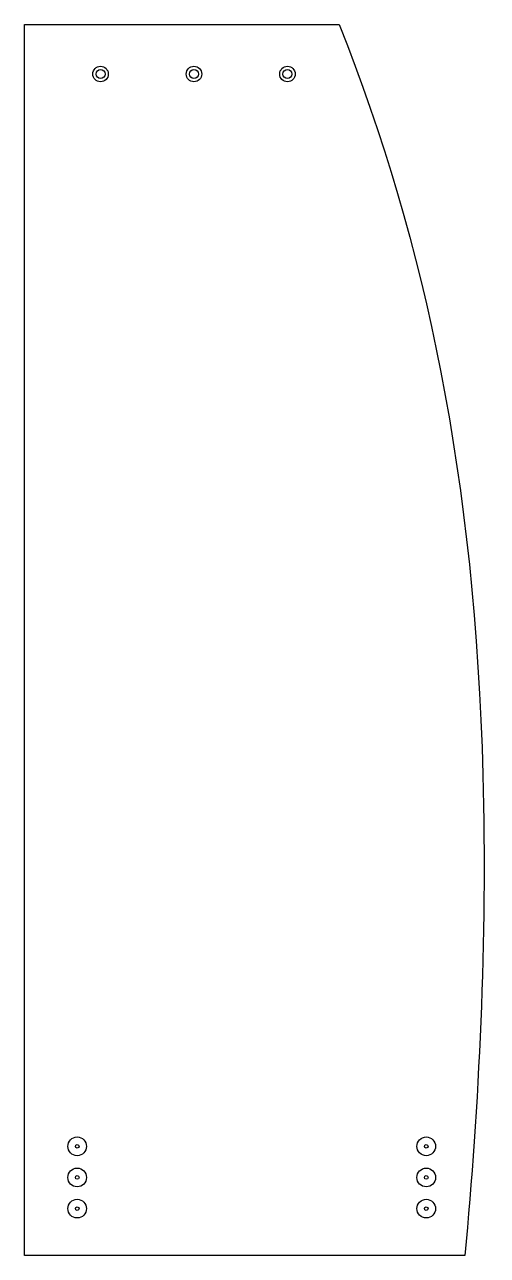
# Model space of a CAD drawing. Header units: inches. Extents: x 10.5 to 20.4, y 105.7 to 132.
import ezdxf

# ---------------------------------------------------------------- set-up
doc = ezdxf.new("R2010")
doc.units = ezdxf.units.IN
doc.header["$MEASUREMENT"] = 0

msp = doc.modelspace()

# ---------------------------------------------------------------- linework, layer by layer
at = {"color": 7, "linetype": 'Continuous', "lineweight": 25}
for p, q in [((10.5, 131.981), (17.235, 131.981)), ((10.5, 105.65), (10.5, 131.981)), ((19.92, 105.65), (10.5, 105.65))]:
    msp.add_line(p, q, dxfattribs=at)
for centre, radius in [((12.125, 130.924), 0.166), ((12.125, 130.924), 0.0967), ((14.125, 130.924), 0.166), ((14.125, 130.924), 0.0967), ((16.125, 130.924), 0.166), ((16.125, 130.924), 0.0967), ((11.625, 107.983), 0.2), ((11.625, 107.983), 0.0391), ((19.095, 107.983), 0.2), ((19.095, 107.983), 0.0391), ((11.625, 107.317), 0.2), ((19.095, 107.317), 0.2), ((11.625, 107.317), 0.0391), ((19.095, 107.317), 0.039), ((11.625, 106.65), 0.2), ((11.625, 106.65), 0.0391), ((19.095, 106.65), 0.2), ((19.095, 106.65), 0.0391)]:
    msp.add_circle(centre, radius, dxfattribs=at)
msp.add_open_spline([(17.235, 131.981), (19.106, 127.255), (20.135, 122.222), (20.404, 112.418), (20.22, 108.795), (19.92, 105.65)], degree=3, knots=[-64.53987, -64.53987, -64.53987, -64.53987, -29.021553, -29.021553, -9.17981, -9.17981, -9.17981, -9.17981], dxfattribs=at)

doc.saveas('drawing.dxf')
